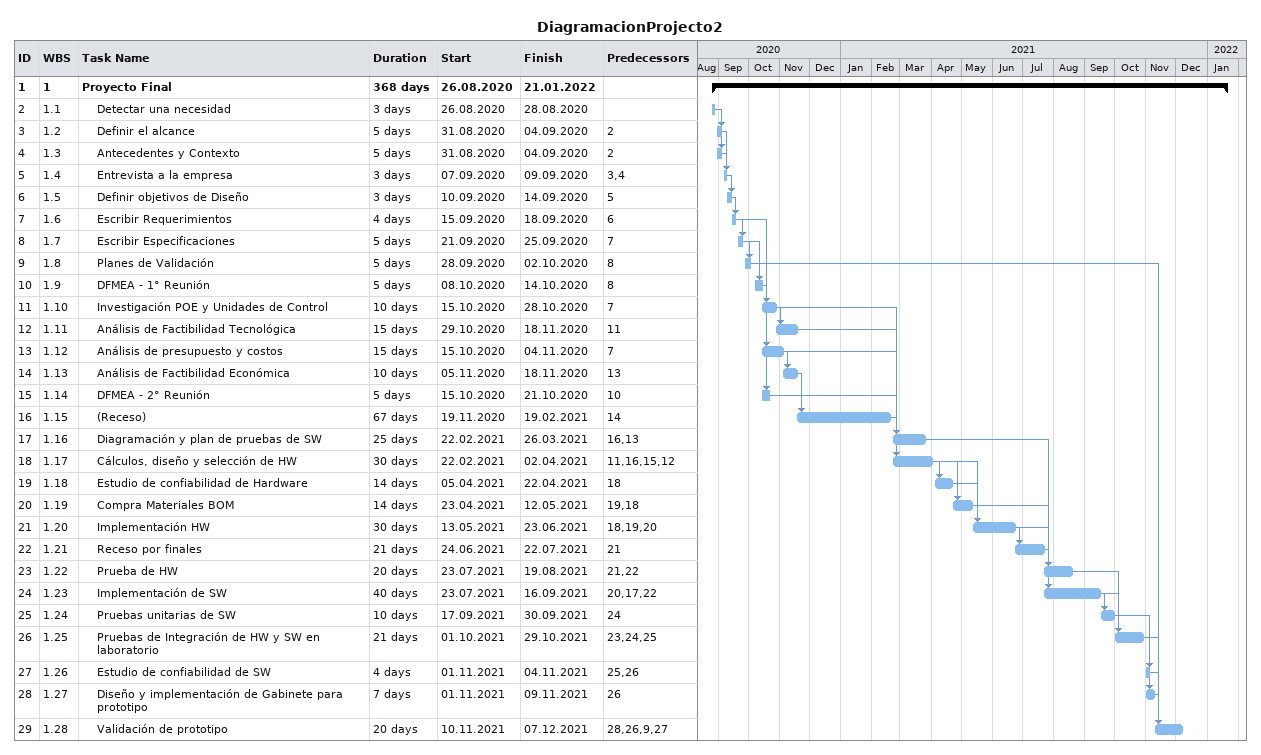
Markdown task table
DiagramacionProjecto2

| ID | WBS | Task | Duration | Start | Finish | Predecessors |
|---|---|---|---|---|---|---|
| 1 | 1 | **Proyecto Final** | 368d | 2020-08-26 | 2022-01-21 |  |
| 2 | 1.1 | Detectar una necesidad | 3d | 2020-08-26 | 2020-08-28 |  |
| 3 | 1.2 | Definir el alcance | 5d | 2020-08-31 | 2020-09-04 | 2 |
| 4 | 1.3 | Antecedentes y Contexto | 5d | 2020-08-31 | 2020-09-04 | 2 |
| 5 | 1.4 | Entrevista a la empresa | 3d | 2020-09-07 | 2020-09-09 | 3, 4 |
| 6 | 1.5 | Definir objetivos de Diseño | 3d | 2020-09-10 | 2020-09-14 | 5 |
| 7 | 1.6 | Escribir Requerimientos | 4d | 2020-09-15 | 2020-09-18 | 6 |
| 8 | 1.7 | Escribir Especificaciones | 5d | 2020-09-21 | 2020-09-25 | 7 |
| 9 | 1.8 | Planes de Validación | 5d | 2020-09-28 | 2020-10-02 | 8 |
| 10 | 1.9 | DFMEA - 1° Reunión | 5d | 2020-10-08 | 2020-10-14 | 8 |
| 11 | 1.10 | Investigación POE y Unidades de Control | 10d | 2020-10-15 | 2020-10-28 | 7 |
| 12 | 1.11 | Análisis de Factibilidad Tecnológica | 15d | 2020-10-29 | 2020-11-18 | 11 |
| 13 | 1.12 | Análisis de presupuesto y costos | 15d | 2020-10-15 | 2020-11-04 | 7 |
| 14 | 1.13 | Análisis de Factibilidad Económica | 10d | 2020-11-05 | 2020-11-18 | 13 |
| 15 | 1.14 | DFMEA - 2° Reunión | 5d | 2020-10-15 | 2020-10-21 | 10 |
| 16 | 1.15 | (Receso) | 67d | 2020-11-19 | 2021-02-19 | 14 |
| 17 | 1.16 | Diagramación y plan de pruebas de SW | 25d | 2021-02-22 | 2021-03-26 | 16, 13 |
| 18 | 1.17 | Cálculos, diseño y selección de HW | 30d | 2021-02-22 | 2021-04-02 | 11, 16, 15, 12 |
| 19 | 1.18 | Estudio de confiabilidad de Hardware | 14d | 2021-04-05 | 2021-04-22 | 18 |
| 20 | 1.19 | Compra Materiales BOM | 14d | 2021-04-23 | 2021-05-12 | 19, 18 |
| 21 | 1.20 | Implementación HW | 30d | 2021-05-13 | 2021-06-23 | 18, 19, 20 |
| 22 | 1.21 | Receso por finales | 21d | 2021-06-24 | 2021-07-22 | 21 |
| 23 | 1.22 | Prueba de HW | 20d | 2021-07-23 | 2021-08-19 | 21, 22 |
| 24 | 1.23 | Implementación de SW | 40d | 2021-07-23 | 2021-09-16 | 20, 17, 22 |
| 25 | 1.24 | Pruebas unitarias de SW | 10d | 2021-09-17 | 2021-09-30 | 24 |
| 26 | 1.25 | Pruebas de Integración de HW y SW en laboratorio | 21d | 2021-10-01 | 2021-10-29 | 23, 24, 25 |
| 27 | 1.26 | Estudio de confiabilidad de SW | 4d | 2021-11-01 | 2021-11-04 | 25, 26 |
| 28 | 1.27 | Diseño y implementación de Gabinete para prototipo | 7d | 2021-11-01 | 2021-11-09 | 26 |
| 29 | 1.28 | Validación de prototipo | 20d | 2021-11-10 | 2021-12-07 | 28, 26, 9, 27 |
